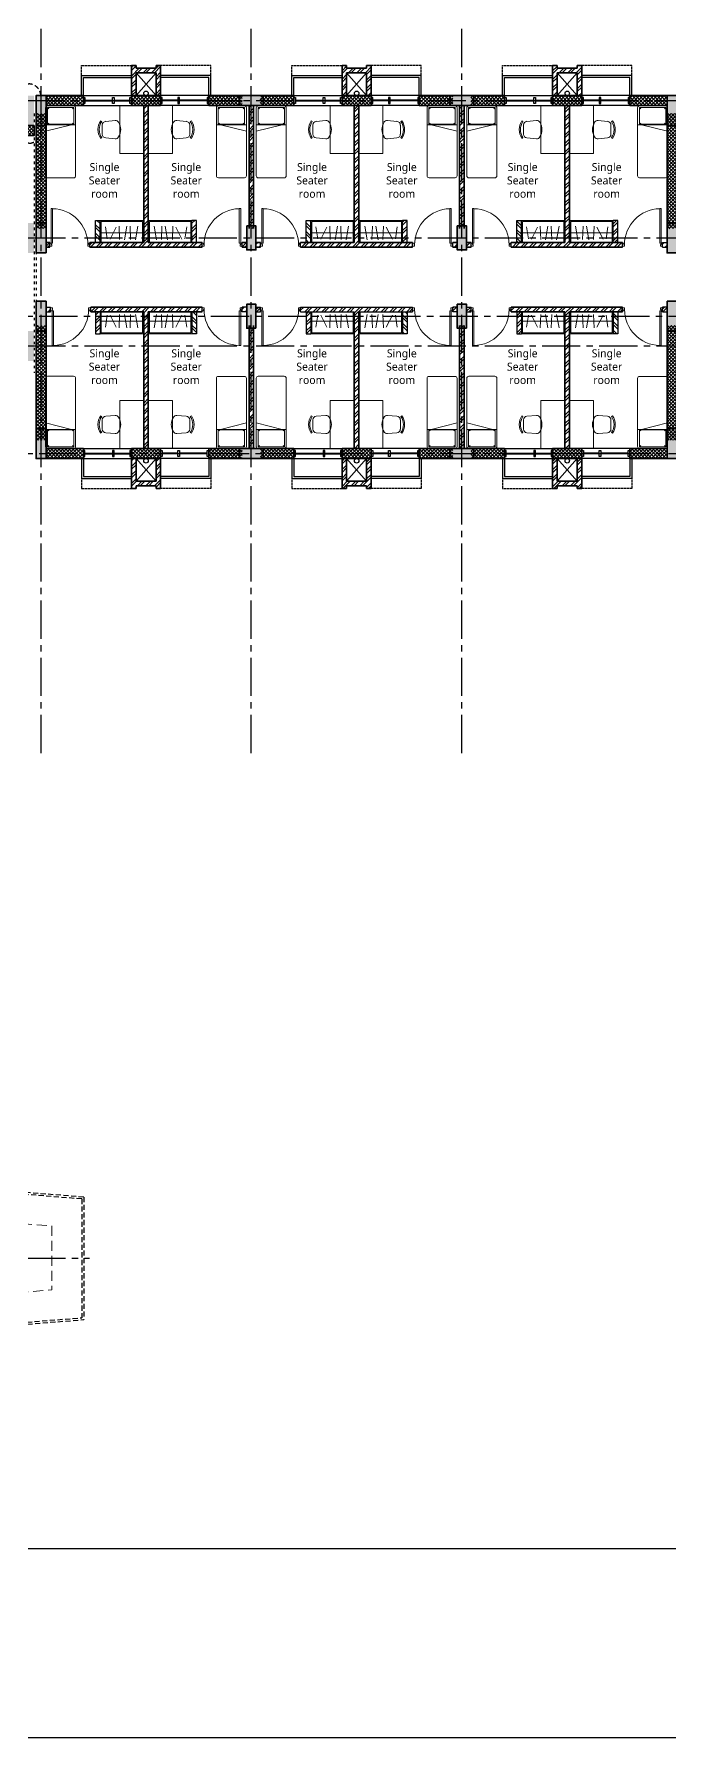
# Model space of a CAD drawing. Header units: millimetres. Extents: x -1107453 to -240403, y -265431 to 143409.
# Drawn here: x -285118 to -269239, y -59705 to -17122 of the extents above; entities that cross this region are included whole.
import ezdxf
from ezdxf.enums import TextEntityAlignment as Align

# ---------------------------------------------------------------- set-up
doc = ezdxf.new("R2010")
doc.units = ezdxf.units.MM
doc.header["$MEASUREMENT"] = 0
for name, pattern in [('ACAD_ISO03W100', [30, 12, -18]), ('CENTER2', [28.575, 19.05, -3.175, 3.175, -3.175]), ('DASHED2', [0.375, 0.25, -0.125]), ('HIDDEN', [0.375, 0.25, -0.125]), ('HIDDEN2', [4.7625, 3.175, -1.5875])]:
    doc.linetypes.add(name, pattern=pattern)
for name, color, linetype in [('A-Anno-Grid Lines', 154, 'Continuous'), ('A-Anno-Misc Tags', 6, 'Continuous'), ('A-Elevation', 4, 'Continuous'), ('A-Steps', 3, 'Continuous'), ('A-Wall Patt', 8, 'Continuous'), ('A-Window', 4, 'Continuous'), ('elel', 6, 'Continuous'), ('S-Conc Patt', 9, 'Continuous')]:
    doc.layers.add(name, color=color, linetype=linetype)
for name, color, linetype, lineweight in [('A-Detail Lines', 8, 'Continuous', 25), ('A-Door', 4, 'Continuous', 9), ('A-Wall Ele', 3, 'Continuous', 20), ('A-Wall Sec', 1, 'Continuous', 30), ('column hatch', 12, 'Continuous', 5), ('OTHER', 1, 'Continuous', 18), ('S-Concrete', 40, 'Continuous', 30), ('STAIR', 3, 'Continuous', 9), ('text', 7, 'Continuous', 9), ('Wall HATCH', 8, 'Continuous', 15)]:
    doc.layers.add(name, color=color, linetype=linetype, lineweight=lineweight)
doc.layers.add('I-Furniture', color=7, linetype='Continuous', lineweight=15, true_color=0xc76300)
doc.styles.add('ABLA_T Cg', font='GOTHIC.TTF')
doc.styles.get("Standard").update_dxf_attribs({"font": 'trebuc.ttf'})
doc.dimstyles.new('IIITD_WD_M @ 100', dxfattribs={"dimscale": 100, "dimtxt": 1, "dimasz": 0.25, "dimexe": 0.25, "dimexo": 0.25, "dimgap": 0.3, "dimtad": 1, "dimdec": 0, "dimrnd": 2.5, "dimzin": 0, "dimdsep": 46, "dimtxsty": 'Standard', "dimblk": 'ARCHTICK', "dimcen": 0.2, "dimdle": 0.5, "dimclrd": 8, "dimclre": 254, "dimadec": 0, "dimazin": 0, "dimtfac": 1, "dimtdec": 0, "dimtofl": 0, "dimtmove": 0, "dimatfit": 0, "dimfxl": 100, "dimtolj": 1, "dimtzin": 0, "dimlwd": -1, "dimlwe": -1, "dimarcsym": 0})
pattern_1 = [(45, (-807741.61, 21222.52), (-106.066017, 106.066017), []), (45, (-807670.9, 21222.52), (-106.066017, 106.066017), [])]
pattern_2 = [(45, (-151.27, -1435.25), (-106.06602, 106.06602), []), (45, (-80.56, -1435.25), (-106.06602, 106.06602), [])]
pattern_3 = [(45, (-151.97, -71520.88), (-44.194174, 44.194174), []), (135, (-151.97, -71520.88), (-44.194174, -44.194174), [])]
pattern_4 = [(45, (-807741.61, 21222.52), (-106.066017, 106.066017), []), (45, (-807670.9, 21222.52), (-106.066017, 106.066017), [])]
pattern_5 = [(45, (-151.27, -1435.25), (-106.06602, 106.06602), []), (45, (-80.56, -1435.25), (-106.06602, 106.06602), [])]

# ---------------------------------------------------------------- blocks, each defined once
blk = doc.blocks.new('W 1200')
at = {"layer": 'A-Window', "linetype": 'HIDDEN', "ltscale": 100}
for p, q in [((552588, 7900), (552588, 9150)), ((552838, 7900), (552588, 7900))]:
    blk.add_line(p, q, dxfattribs=at)
at = {"layer": 'A-Window', "color": 2, "lineweight": 40}
for p, q in [((553463, 8720), (553463, 9110)), ((553463, 7990), (553463, 8680))]:
    blk.add_line(p, q, dxfattribs=at)
at = {"layer": 'A-Window', "color": 5}
for points in [[(553338, 7900), (552838, 7900), (552838, 9150)], [(553338, 7950), (552888, 7950), (552888, 9150)]]:
    blk.add_lwpolyline(points, dxfattribs=at)
at = {"layer": 'A-Window'}
for points in [[(553338, 7950), (553338, 9150)], [(553588, 7950), (553588, 9150)], [(553388, 8680), (553388, 8720), (553538, 8720), (553538, 8680), (553388, 8680)]]:
    blk.add_lwpolyline(points, dxfattribs=at)
for points in [[(553388, 9150), (553538, 9150), (553538, 9110), (553388, 9110)], [(553388, 7990), (553538, 7990), (553538, 7950), (553388, 7950)]]:
    blk.add_lwpolyline(points, close=True, dxfattribs=at)
blk = doc.blocks.new('ABL_Door_S - 1000 x 2100-11-3 Second Floor Lvl')
at = {"layer": 'A-Door', "color": 5}
for p, q in [((-500, 38), (-450, 38)), ((-500, -38), (-500, 38)), ((-450, 38), (-450, -3)), ((450, 38), (450, -3)), ((500, 38), (450, 38)), ((500, -38), (500, 38)), ((-500, -38), (-465, -38)), ((-465, -3), (-450, -3)), ((-465, -38), (-465, -3)), ((-430, -38), (-465, -38)), ((465, -3), (450, -3)), ((465, -38), (465, -3)), ((500, -38), (465, -38))]:
    blk.add_line(p, q, dxfattribs=at)
at = {"layer": 'A-Door', "color": 5, "lineweight": 18}
for p, q in [((-465, -38), (-465, -903)), ((-430, -38), (-430, -903)), ((-430, -903), (-465, -903))]:
    blk.add_line(p, q, dxfattribs=at)
at = {"layer": 'A-Door'}
blk.add_arc((-450, -2), 900, 271.2981, 359.9894, dxfattribs=at)
blk = doc.blocks.new('column 2.03')
at = {"layer": 'S-Conc Patt'}
h = blk.add_hatch(color=256, dxfattribs=at)
h.paths.add_polyline_path([(-391825, -41890), (-391778, -42135), (-392229, -42223), (-392277, -41978)])
h.paths.add_polyline_path([(-417144, -42306), (-417144, -42556), (-417593, -42556), (-417593, -42306)])
h.paths.add_polyline_path([(-386479, -25584), (-386233, -25536), (-386090, -26272), (-386335, -26320)])
h.paths.add_polyline_path([(-385475, -30747), (-385229, -30699), (-385086, -31436), (-385332, -31483)])
h.paths.add_polyline_path([(-394133, -32430), (-393887, -32382), (-393744, -33119), (-393990, -33166)])
h.paths.add_polyline_path([(-395136, -27267), (-394891, -27219), (-394748, -27955), (-394993, -28003)])
h.paths.add_polyline_path([(-417394, -22076), (-417144, -22076), (-417144, -22826), (-417394, -22826)])
h.paths.add_polyline_path([(-417394, -27336), (-417144, -27336), (-417144, -28086), (-417394, -28086)])
h.paths.add_polyline_path([(-417394, -32596), (-417144, -32596), (-417144, -33346), (-417394, -33346)])
h.paths.add_polyline_path([(-426214, -32596), (-425964, -32596), (-425964, -33346), (-426214, -33346)])
h.paths.add_polyline_path([(-426214, -27336), (-425964, -27336), (-425964, -28086), (-426214, -28086)])
h.paths.add_polyline_path([(-399019, -17228), (-398769, -17228), (-398769, -17978), (-399019, -17978)])
h.paths.add_polyline_path([(-399019, -11280), (-398769, -11280), (-398769, -12030), (-399019, -12030)])
h.paths.add_polyline_path([(-399019, -14460), (-398769, -14460), (-398769, -15210), (-399019, -15210)])
h.paths.add_polyline_path([(-415129, -17161), (-415379, -17161), (-415379, -17911), (-415129, -17911)])
h.paths.add_polyline_path([(-415129, -12030), (-415379, -12030), (-415379, -11280), (-415129, -11280)])
h.paths.add_polyline_path([(-415129, -15210), (-415379, -15210), (-415379, -14460), (-415129, -14460)])
h.paths.add_polyline_path([(-427169, -19106), (-426919, -19106), (-426919, -19856), (-427169, -19856)])
h.paths.add_polyline_path([(-421929, -11530), (-421929, -11280), (-422679, -11280), (-422679, -11530)])
h.paths.add_polyline_path([(-422679, -13701), (-422429, -13701), (-422429, -14451), (-422679, -14451)])
h.paths.add_polyline_path([(-428649, -19106), (-428399, -19106), (-428399, -19856), (-428649, -19856)])
h.paths.add_polyline_path([(-428649, -17161), (-428399, -17161), (-428399, -17911), (-428649, -17911)])
h.paths.add_polyline_path([(-422679, -17161), (-422429, -17161), (-422429, -17911), (-422679, -17911)])
h.paths.add_polyline_path([(-417144, -17161), (-417394, -17161), (-417394, -17911), (-417144, -17911)])
h.paths.add_polyline_path([(-420929, -17161), (-420699, -17161), (-420699, -17911), (-420929, -17911)])
h.paths.add_polyline_path([(-386030, -15131), (-385784, -15083), (-385641, -15819), (-385886, -15867)])
h.paths.add_polyline_path([(-390781, -18036), (-390733, -18281), (-391471, -18425), (-391519, -18179)])
h.paths.add_polyline_path([(-387914, -36727), (-387688, -36683), (-387600, -37135), (-387826, -37179)])
h.paths.add_polyline_path([(-389447, -41411), (-389400, -41656), (-389989, -41771), (-390036, -41525)])
h.paths.add_polyline_path([(-422429, -19106), (-422429, -19336), (-423179, -19336), (-423179, -19106)])
h.paths.add_polyline_path([(-383067, -38123), (-383024, -38349), (-383470, -38436), (-383514, -38210)])
h.paths.add_polyline_path([(-387024, -38892), (-386980, -39118), (-387432, -39206), (-387476, -38980)])
h.paths.add_polyline_path([(-383484, -35984), (-383440, -36209), (-383892, -36297), (-383936, -36071)])
h.paths.add_polyline_path([(-385427, -38358), (-385201, -38314), (-385115, -38756), (-385341, -38799)])
h.paths.add_polyline_path([(-385462, -36368), (-385418, -36594), (-385870, -36682), (-385914, -36456)])
h.paths.add_polyline_path([(-422429, -40296), (-422429, -40526), (-422879, -40526), (-422879, -40296)])
h.paths.add_polyline_path([(-422429, -38461), (-422659, -38461), (-422659, -38001), (-422429, -38001)])
h.paths.add_polyline_path([(-426469, -40296), (-426469, -40526), (-426919, -40526), (-426919, -40296)])
h.paths.add_polyline_path([(-426468, -38116), (-426468, -38346), (-426919, -38346), (-426919, -38116)])
h.paths.add_polyline_path([(-424789, -40066), (-424559, -40066), (-424559, -40526), (-424789, -40526)])
h.paths.add_polyline_path([(-424444, -38116), (-424444, -38346), (-424904, -38346), (-424904, -38116)])
h.paths.add_polyline_path([(-390643, -31752), (-390417, -31708), (-390274, -32444), (-390500, -32488)])
h.paths.add_polyline_path([(-389949, -26258), (-389723, -26214), (-389580, -26951), (-389805, -26995)])
h.paths.add_polyline_path([(-390863, -21556), (-390906, -21330), (-390170, -21187), (-390126, -21413)])
h.paths.add_polyline_path([(-393588, -16600), (-393363, -16556), (-393219, -17293), (-393445, -17336)])
h.paths.add_polyline_path([(-420929, -22076), (-420699, -22076), (-420699, -22826), (-420929, -22826)])
h.paths.add_polyline_path([(-386497, -40837), (-386449, -41083), (-387039, -41197), (-387087, -40952)])
h.paths.add_polyline_path([(-422428, -42306), (-422428, -42556), (-423028, -42556), (-423028, -42306)])
h.paths.add_polyline_path([(-387111, -17323), (-386866, -17275), (-386723, -18011), (-386969, -18059)])
h.paths.add_polyline_path([(-419312, -38116), (-419312, -38366), (-419912, -38366), (-419912, -38116)])
h.paths.add_polyline_path([(-426419, -22566), (-426419, -22316), (-427169, -22316), (-427169, -22566)])
h.paths.add_polyline_path([(-382684, -40096), (-382636, -40342), (-383077, -40427), (-383125, -40182)])
h.paths.add_polyline_path([(-419313, -42306), (-419313, -42556), (-419913, -42556), (-419913, -42306)])
h.paths.add_polyline_path([(-426467, -42306), (-426467, -42556), (-426918, -42556), (-426918, -42306)])
h.paths.add_polyline_path([(-399318, -16420), (-399068, -16420), (-399068, -17170), (-399318, -17170)])
h.paths.add_polyline_path([(-399319, -11280), (-399069, -11280), (-399069, -12030), (-399319, -12030)])
h.paths.add_polyline_path([(-414829, -12030), (-415079, -12030), (-415079, -11280), (-414829, -11280)])
h.paths.add_polyline_path([(-415079, -19600), (-414829, -19600), (-414829, -20350), (-415079, -20350)])
h.paths.add_polyline_path([(-399069, -20350), (-399319, -20350), (-399319, -19600), (-399069, -19600)])
h.paths.add_polyline_path([(-404329, -17095), (-404559, -17095), (-404559, -16495), (-404329, -16495)])
h.paths.add_polyline_path([(-415079, -16420), (-414829, -16420), (-414829, -17170), (-415079, -17170)])
h.paths.add_polyline_path([(-409589, -17095), (-409819, -17095), (-409819, -16495), (-409589, -16495)])
h.paths.add_polyline_path([(-390251, -37278), (-390203, -37524), (-390792, -37638), (-390840, -37393)])
h.paths.add_polyline_path([(-391647, -26588), (-391421, -26545), (-391278, -27281), (-391504, -27325)])
h.paths.add_polyline_path([(-420929, -27336), (-420699, -27336), (-420699, -28086), (-420929, -28086)])
h.paths.add_polyline_path([(-420929, -32596), (-420699, -32596), (-420699, -33346), (-420929, -33346)])
h.paths.add_polyline_path([(-399319, -14460), (-399069, -14460), (-399069, -15210), (-399319, -15210)])
h.paths.add_polyline_path([(-404559, -14535), (-404329, -14535), (-404329, -15135), (-404559, -15135)])
h.paths.add_polyline_path([(-409819, -14535), (-409589, -14535), (-409589, -15135), (-409819, -15135)])
h.paths.add_polyline_path([(-414829, -15210), (-415079, -15210), (-415079, -14460), (-414829, -14460)])
h.paths.add_polyline_path([(-391888, -16270), (-391642, -16222), (-391499, -16958), (-391745, -17006)])
h.paths.add_polyline_path([(-397078, -17279), (-396833, -17231), (-396689, -17967), (-396935, -18015)])
h.paths.add_polyline_path([(-428649, -13701), (-428399, -13701), (-428399, -14451), (-428649, -14451)])
h.paths.add_polyline_path([(-385658, -17040), (-385413, -16993), (-385270, -17729), (-385516, -17776)])
h.paths.add_polyline_path([(-386690, -11731), (-386445, -11683), (-386302, -12419), (-386547, -12467)])
h.paths.add_polyline_path([(-392548, -12873), (-392303, -12826), (-392159, -13562), (-392405, -13610)])
h.paths.add_polyline_path([(-392632, -37741), (-392584, -37987), (-393036, -38074), (-393083, -37829)])
h.paths.add_polyline_path([(-388945, -31422), (-388719, -31378), (-388576, -32114), (-388802, -32158)])
h.paths.add_polyline_path([(-386254, -20426), (-386206, -20671), (-386942, -20815), (-386990, -20569)])
h.paths.add_polyline_path([(-392650, -21425), (-392425, -21381), (-392282, -22117), (-392507, -22161)])
h.paths.add_polyline_path([(-396140, -22103), (-395895, -22056), (-395752, -22792), (-395997, -22840)])
h.paths.add_polyline_path([(-404744, -11530), (-404744, -11280), (-404144, -11280), (-404144, -11530)])
h.paths.add_polyline_path([(-410004, -11530), (-410004, -11280), (-409404, -11280), (-409404, -11530)])
h.paths.add_polyline_path([(-404744, -20350), (-404744, -20100), (-404144, -20100), (-404144, -20350)])
h.paths.add_polyline_path([(-410004, -20350), (-410004, -20100), (-409404, -20100), (-409404, -20350)])
h.paths.add_polyline_path([(-423179, -22546), (-423179, -22316), (-422429, -22316), (-422429, -22546)])
h.paths.add_polyline_path([(-422658, -27336), (-422428, -27336), (-422428, -28086), (-422658, -28086)])
h.paths.add_polyline_path([(-417144, -38116), (-417144, -38366), (-417593, -38366), (-417593, -38116)])
h.paths.add_polyline_path([(-422659, -32596), (-422429, -32596), (-422429, -33346), (-422659, -33346)])
h.paths.add_polyline_path([(-393355, -11530), (-393355, -11280), (-392605, -11280), (-392605, -11530)])
at = {"layer": 'S-Concrete', "lineweight": 35}
for points in [[(-414829, -12030), (-415079, -12030), (-415079, -11280), (-414829, -11280), (-414829, -12030)], [(-410004, -11530), (-410004, -11280), (-409404, -11280), (-409404, -11530), (-410004, -11530)], [(-404744, -11530), (-404744, -11280), (-404144, -11280), (-404144, -11530), (-404744, -11530)], [(-399319, -11280), (-399069, -11280), (-399069, -12030), (-399319, -12030), (-399319, -11280)], [(-414829, -15210), (-415079, -15210), (-415079, -14460), (-414829, -14460), (-414829, -15210)], [(-399319, -14460), (-399069, -14460), (-399069, -15210), (-399319, -15210), (-399319, -14460)], [(-409819, -14535), (-409589, -14535), (-409589, -15135), (-409819, -15135), (-409819, -14535)], [(-404559, -14535), (-404329, -14535), (-404329, -15135), (-404559, -15135), (-404559, -14535)], [(-415079, -16420), (-414829, -16420), (-414829, -17170), (-415079, -17170), (-415079, -16420)], [(-409589, -17095), (-409819, -17095), (-409819, -16495), (-409589, -16495), (-409589, -17095)], [(-404329, -17095), (-404559, -17095), (-404559, -16495), (-404329, -16495), (-404329, -17095)], [(-399318, -16420), (-399068, -16420), (-399068, -17170), (-399318, -17170), (-399318, -16420)], [(-415079, -19600), (-414829, -19600), (-414829, -20350), (-415079, -20350), (-415079, -19600)], [(-399069, -20350), (-399319, -20350), (-399319, -19600), (-399069, -19600), (-399069, -20350)], [(-410004, -20350), (-410004, -20100), (-409404, -20100), (-409404, -20350), (-410004, -20350)], [(-404744, -20350), (-404744, -20100), (-404144, -20100), (-404144, -20350), (-404744, -20350)]]:
    blk.add_lwpolyline(points, dxfattribs=at)
blk = doc.blocks.new('s g h s l')
at = {"layer": 'S-Conc Patt'}
blk.add_hatch(color=256, dxfattribs=at).paths.add_polyline_path([(521138, -8797), (521138, -9087), (521738, -9040), (521738, -8844)])
at = {"layer": 'A-Elevation', "linetype": 'HIDDEN2', "ltscale": 40}
for p, q in [((523272, -7411), (518738, -7052)), ((518738, -7102), (518738, -7052)), ((523222, -7457), (518738, -7102)), ((523222, -7457), (523222, -10428)), ((523272, -7411), (523272, -10474)), ((521138, -8797), (518438, -8583)), ((521138, -8847), (518488, -8637)), ((520906, -10610), (523222, -10428)), ((520919, -10659), (523272, -10474))]:
    blk.add_line(p, q, dxfattribs=at)
at = {"layer": 'A-Elevation'}
for p, q in [((518438, -8583), (518438, -9300)), ((518488, -9245), (518488, -8637)), ((518438, -9300), (521138, -9087)), ((518488, -9245), (521138, -9037)), ((518566, -10794), (520906, -10610)), ((518566, -10794), (518570, -10844)), ((518570, -10844), (520919, -10659))]:
    blk.add_line(p, q, dxfattribs=at)
at = {"layer": 'A-Steps', "linetype": 'DASHED2', "ltscale": 500}
for p, q in [((518748, -8607), (518866, -7112)), ((519047, -8631), (519165, -7136)), ((519346, -8655), (519464, -7159)), ((519645, -8678), (519763, -7183)), ((519944, -8702), (520062, -7207)), ((520243, -8726), (520361, -7230)), ((520542, -8749), (520660, -7254)), ((520841, -8773), (520960, -7278)), ((521140, -8797), (521259, -7301)), ((521439, -8821), (521558, -7325)), ((521738, -8844), (521857, -7349)), ((520841, -9111), (520960, -10606)), ((521140, -9087), (521259, -10583)), ((521439, -9064), (521558, -10559))]:
    blk.add_line(p, q, dxfattribs=at)
at = {"layer": 'A-Steps'}
for p, q in [((518448, -9299), (518566, -10794)), ((518747, -9275), (518865, -10771)), ((519046, -9252), (519164, -10747)), ((519346, -9228), (519463, -10723)), ((519645, -9205), (519762, -10700)), ((519944, -9181), (520061, -10676)), ((520243, -9158), (520360, -10653)), ((520542, -9134), (520659, -10629))]:
    blk.add_line(p, q, dxfattribs=at)
at = {"layer": 'S-Concrete'}
blk.add_lwpolyline([(521138, -8797), (521738, -8844), (521738, -9040), (521138, -9087), (521138, -8797)], dxfattribs=at)
at = {"layer": 'STAIR', "color": 5, "const_width": 1}
for points in [[(520486, -9052), (520732, -9977), (520660, -10026), (520830, -9989), (520750, -10043), (520925, -10679)], [(520672, -9052), (520918, -9977), (520846, -10026), (521016, -9989), (520936, -10043), (521111, -10679)]]:
    blk.add_lwpolyline(points, dxfattribs=at)
at = {"layer": 'text'}
for p, q in [((518738, -7854), (518932, -7688)), ((518738, -7854), (518904, -8048)), ((520531, -9895), (520336, -9731)), ((518438, -10077), (520531, -9895)), ((520531, -9895), (520367, -10090))]:
    blk.add_line(p, q, dxfattribs=at)
at = {"layer": 'text', "linetype": 'DASHED2', "ltscale": 1000}
for p, q in [((518738, -7854), (522472, -8128)), ((522472, -8128), (522472, -9726)), ((520888, -9864), (522472, -9726))]:
    blk.add_line(p, q, dxfattribs=at)
at = {"layer": 'text', "insert": (518237, -10029), "char_height": 100, "width": 230.66, "attachment_point": 1}
blk.add_mtext('{\\fArial|b0|i0|c0|p34;UP}', dxfattribs=at)
blk = doc.blocks.new('_ArchTick')
at = {"color": 0, "linetype": 'ByBlock', "const_width": 0.15}
blk.add_lwpolyline([(-0.5, -0.5), (0.5, 0.5)], dxfattribs=at)
blk = doc.blocks.new('Detal-Tag')
blk.add_line((-5.33, 0), (5.33, 0))
blk.add_circle((0, 0), 5.75)
at = {"layer": 'A-Anno-Misc Tags', "color": 7, "style": 'ABLA_T Cg'}
blk.add_attdef('DW_NAME', text='', height=2.5, dxfattribs=at).set_placement((0, 0), align=Align.BOTTOM_CENTER)
blk.add_attdef('SHEET_NO', text='', height=1.6, dxfattribs=at).set_placement((0.05, -0.54), align=Align.TOP_CENTER)
blk = doc.blocks.new('Grid Girls Hostel')
at = {"layer": 'A-Anno-Grid Lines', "linetype": 'CENTER2', "ltscale": 50}
for p, q in [((522781, 3686.8), (522781, 25744.1)), ((528031, 3686.8), (528031, 25731.7)), ((533291, 3686.8), (533291, 25731.7)), ((506718.2, 19992.3), (546111.4, 19992.3)), ((506718.2, 16562.3), (539568.2, 16562.3)), ((507018.2, 14602.3), (539568.2, 14602.3)), ((506718.2, 13861.8), (540731.8, 13861.8)), ((507018.2, 11172.3), (539568.2, 11172.3)), ((506718.9, -8938.2), (523989.5, -8938.2))]:
    blk.add_line(p, q, dxfattribs=at)
blk = doc.blocks.new('A$C0E3E786B')
at = {"layer": 'I-Furniture', "ltscale": 0.1}
for p, q in [((-1955, 216), (-1955, 866)), ((-1915, 872), (-1881, 837)), ((-1915, 872), (-1495, 872)), ((-1915, 211), (-1915, 872)), ((-1905, 916), (-205, 916)), ((-1495, 872), (-1521, 837)), ((-1495, 872), (-1495, 211)), ((-1481, 916), (-1481, 816)), ((-155, 866), (-155, 216)), ((-1481, 166), (-1481, 816)), ((-1481, 816), (-1320, 166)), ((-1915, 211), (-1881, 246)), ((-1915, 211), (-1495, 211)), ((-1915, 166), (-1915, 167)), ((-205, 166), (-1915, 166)), ((-1495, 211), (-1521, 246))]:
    blk.add_line(p, q, dxfattribs=at)
for centre, start, end in [((-1905, 866), 90, 180), ((-205, 866), 0, 90), ((-1905, 216), 180, 270), ((-205, 216), 270, 0)]:
    blk.add_arc(centre, 50, start, end, dxfattribs=at)
blk = doc.blocks.new('A$C30AF02BA')
at = {"layer": 'I-Furniture', "color": 9, "ltscale": 0.1, "true_color": 0xbababa}
for p, q in [((-73, 913), (-374, 958)), ((-224, 28), (-224, 1063)), ((-55, 482), (-393, 423)), ((-390, 615), (-60, 601)), ((-369, 684), (-70, 837)), ((-55, 207), (-393, 147)), ((-390, 340), (-60, 326))]:
    blk.add_line(p, q, dxfattribs=at)
at = {"layer": 'I-Furniture', "ltscale": 0.1}
blk.add_lwpolyline([(-537, 3), (-537, 1088), (13, 1088), (13, 3)], close=True, dxfattribs=at)
blk.add_lwpolyline([(13, 28), (-512, 28), (-512, 1063), (13, 1063)], dxfattribs=at)
blk = doc.blocks.new('chair1')
at = {"layer": 'I-Furniture'}
for p, q in [((-320, 228), (-84, 207)), ((1, 115), (1, -115)), ((16, 201), (42, 219)), ((-320, -228), (-84, -207)), ((16, -201), (42, -219))]:
    blk.add_line(p, q, dxfattribs=at)
for centre, radius, start, end in [((-108, 0), 351, 148.407, 211.593), ((-328, 135), 92.9, 85.0303, 148.407), ((-92, 115), 92.9, 0, 85.0303), ((-278, 0), 356, 325.6197, 34.3803), ((-278, 0), 387, 325.6197, 34.3803), ((-328, -135), 92.9, 211.593, 274.9697), ((-92, -115), 92.9, 274.9697, 0)]:
    blk.add_arc(centre, radius, start, end, dxfattribs=at)
blk = doc.blocks.new('RRRR')
at = {"layer": 'Wall HATCH'}
h = blk.add_hatch(dxfattribs=at)
h.set_pattern_fill('ANSI32', color=256, scale=400, angle=360, style=0)
h.paths.add_polyline_path([(-87944, 22553), (-88494, 22553), (-88494, 22668), (-87944, 22668)])
at = {"layer": 'A-Wall Sec'}
for p, q in [((-87944, 22668), (-88494, 22668)), ((-88494, 22553), (-88494, 22668)), ((-87944, 22553), (-88494, 22553))]:
    blk.add_line(p, q, dxfattribs=at)
at = {"layer": 'I-Furniture', "ltscale": 0.1}
blk.add_lwpolyline([(-91364, 23756), (-90164, 23756), (-90164, 23156), (-91364, 23156)], close=True, dxfattribs=at)
at = {"layer": 'I-Furniture', "xscale": -1, "rotation": 180}
blk.add_blockref('A$C30AF02BA', (-87958, 23756), dxfattribs=at)
at = {"layer": 'I-Furniture', "ltscale": 0.1, "xscale": -1, "rotation": 90}
blk.add_blockref('chair1', (-90764, 22723), dxfattribs=at)
at = {"layer": 'I-Furniture'}
blk.add_blockref('A$C0E3E786B', (-89404, 21140), dxfattribs=at)
blk = doc.blocks.new('A$C1A745C64')
at = {"layer": 'Wall HATCH'}
h = blk.add_hatch(dxfattribs=at)
h.set_pattern_fill('ANSI32', color=256, scale=400, angle=270, style=0)
h.set_pattern_definition([(225, (23823.23, -91404.84), (-106.06602, 106.06602), []), (225, (23823.23, -91475.55), (-106.06602, 106.06602), [])])
h.paths.add_polyline_path([(1270, -3461), (1270, -2911), (1155, -2911), (1155, -3461)])
at = {"layer": 'A-Wall Sec'}
for p, q in [((1155, -3461), (1155, -2911)), ((1270, -2911), (1155, -2911)), ((1270, -3461), (1270, -2911))]:
    blk.add_line(p, q, dxfattribs=at)
at = {"layer": 'I-Furniture', "ltscale": 0.1}
blk.add_lwpolyline([(67, -41), (67, -1241), (667, -1241), (667, -41)], close=True, dxfattribs=at)
blk.add_blockref('chair1', (1100, -641), dxfattribs=at)
at = {"layer": 'I-Furniture', "xscale": -1, "rotation": 90}
blk.add_blockref('A$C0E3E786B', (2683, -2000), dxfattribs=at)
at = {"layer": 'I-Furniture', "rotation": 270}
blk.add_blockref('A$C30AF02BA', (67, -3447), dxfattribs=at)
blk = doc.blocks.new('ERTGW255626')
at = {"layer": 'A-Wall Patt'}
h = blk.add_hatch(dxfattribs=at)
h.set_pattern_fill('ANSI37', color=256, scale=400, style=0)
h.paths.add_polyline_path([(-291766, 52861), (-291766, 52611), (-289724, 52611), (-289716, 52861)])
h = blk.add_hatch(dxfattribs=at)
h.set_pattern_fill('ANSI32', color=256, scale=400, angle=360, style=0)
h.set_pattern_definition([(45, (-292266.46, 51860.73), (-106.066, 106.066), []), (45, (-292195.75, 51860.73), (-106.066, 106.066), [])])
h.paths.add_polyline_path([(-292266, 52091), (-292266, 51861), (-292016, 51861), (-292016, 52091)])
h.paths.add_polyline_path([(-289966, 52091), (-289966, 51861), (-289716, 51861), (-289716, 52611), (-289831, 52611), (-289831, 52091)])
h = blk.add_hatch(dxfattribs=at)
h.set_pattern_fill('ANSI37', color=256, scale=500, style=0)
h.paths.add_polyline_path([(-284966, 52111), (-285216, 52111), (-285216, 51861), (-284966, 51861)])
at = {"layer": 'A-Anno-Misc Tags', "linetype": 'HIDDEN', "ltscale": 500}
blk.add_lwpolyline([(-294127, 53588), (-293407, 53588), (-292883, 53064)], dxfattribs=at)
blk.add_lwpolyline([(-285098, 53152, -0.414214), (-284798, 52852), (-284798, 51971, -0.414214), (-285098, 51671), (-292670, 51671, -0.414214), (-292970, 51971), (-292970, 52852, -0.414214), (-292670, 53152)], format="xyb", close=True, dxfattribs=at)
at = {"layer": 'A-Detail Lines', "linetype": 'DASHED2', "ltscale": 200}
for points in [[(-287566, 52571), (-287366, 52571), (-287366, 52371), (-287566, 52371)], [(-287541, 52546), (-287391, 52546), (-287391, 52396), (-287541, 52396)]]:
    blk.add_lwpolyline(points, close=True, dxfattribs=at)
at = {"layer": 'A-Door'}
for p, q in [((-292016, 52026), (-289966, 52026)), ((-292016, 51976), (-289966, 51976))]:
    blk.add_line(p, q, dxfattribs=at)
at = {"layer": 'A-Wall Ele'}
for p, q in [((-289716, 52861), (-285216, 52861)), ((-285216, 52611), (-289716, 52611)), ((-285216, 51961), (-289716, 51961))]:
    blk.add_line(p, q, dxfattribs=at)
at = {"layer": 'A-Wall Sec', "lineweight": 35}
for p, q in [((-289716, 52861), (-291766, 52861)), ((-289716, 51861), (-289716, 52861)), ((-291766, 52611), (-289716, 52611)), ((-289831, 52091), (-289831, 52611)), ((-292016, 52091), (-292266, 52091)), ((-292016, 51861), (-292016, 52091)), ((-289966, 51861), (-289966, 52091)), ((-289831, 52091), (-289966, 52091)), ((-292016, 51861), (-292266, 51861)), ((-289716, 51861), (-289966, 51861))]:
    blk.add_line(p, q, dxfattribs=at)
blk.add_lwpolyline([(-285216, 52111), (-284966, 52111), (-284966, 51861), (-285216, 51861)], close=True, dxfattribs=at)
at = {"layer": 'elel'}
for p, q in [((-289716, 52761), (-285216, 52761)), ((-285216, 52711), (-289716, 52711))]:
    blk.add_line(p, q, dxfattribs=at)
at = {"layer": 'A-Anno-Misc Tags', "xscale": 75, "yscale": 75, "zscale": 75}
blk.add_blockref('Detal-Tag', (-294558, 53588), dxfattribs=at).add_auto_attribs({'DW_NAME': 'P-1', 'SHEET_NO': '5A/9.01'})
at = {"layer": 'A-Detail Lines', "linetype": 'DASHED2', "ltscale": 200}
for points in [[(-287605, 52333), (-287854, 52084)], [(-287466, 52340), (-287466, 51989)], [(-287328, 52333), (-287079, 52084)]]:
    blk.add_leader(points, dimstyle='IIITD_WD_M @ 100', override={"dimfxl": 2}, dxfattribs=at)

msp = doc.modelspace()

# ---------------------------------------------------------------- hatches: boundary and pattern name
at = {"layer": 'A-Wall Patt'}
h = msp.add_hatch(dxfattribs=at)
h.set_pattern_fill('ANSI32', color=256, scale=400, style=0)
h.set_pattern_definition(pattern_2)
h.paths.add_polyline_path([(-284724.3, -22330.1), (-284817.7, -22330.1), (-284817.7, -22445.1), (-284724.3, -22445.1)])
h.paths.add_polyline_path([(-282572.7, -18660.1), (-282572.7, -18090.1), (-282072.7, -18090.1), (-282072.7, -18660.1)], flags=17)
h.paths.add_polyline_path([(-282687.7, -18660.1), (-281957.7, -18660.1), (-281957.7, -17910.1), (-282072.7, -17910.1), (-282072.7, -17975.1), (-282572.7, -17975.1), (-282572.7, -17910.1), (-282687.7, -17910.1)])
h.paths.add_polyline_path([(-282265.2, -18910.1), (-282380.2, -18910.1), (-282380.2, -22330.1), (-283724.3, -22330.1), (-283724.3, -22445.1), (-280923.3, -22445.1), (-280923.3, -22425.1), (-280923.6, -22425.1), (-280923.6, -22350.1), (-280923.3, -22350.1), (-280923.3, -22330.1), (-282265.2, -22330.1)])
h = msp.add_hatch(dxfattribs=at)
h.set_pattern_fill('ANSI32', color=256, scale=400, style=0)
h.set_pattern_definition(pattern_1)
h.paths.add_polyline_path([(-277312.7, -18660.1), (-277312.7, -18090.1), (-276812.7, -18090.1), (-276812.7, -18660.1)], flags=16)
h.paths.add_polyline_path([(-277005.2, -18910.1), (-277120.2, -18910.1), (-277120.2, -22330.1), (-278463.6, -22330.1), (-278463.6, -22445.1), (-275663.3, -22445.1), (-275663.3, -22425.1), (-275663.6, -22425.1), (-275663.6, -22350.1), (-275663.3, -22350.1), (-275663.3, -22330.1), (-277005.2, -22330.1)])
h.paths.add_polyline_path([(-277427.7, -18660.1), (-276697.7, -18660.1), (-276697.7, -17910.1), (-276812.7, -17910.1), (-276812.7, -17975.1), (-277312.7, -17975.1), (-277312.7, -17910.1), (-277427.7, -17910.1)])
h = msp.add_hatch(dxfattribs=at)
h.set_pattern_fill('ANSI32', color=256, scale=400, style=0)
h.set_pattern_definition(pattern_2)
h.paths.add_polyline_path([(-269307.7, -22330.1), (-269423.4, -22330.1), (-269423.4, -22445.1), (-269307.7, -22445.1)])
h.paths.add_polyline_path([(-271552.7, -18660.1), (-272052.7, -18660.1), (-272052.7, -18090.1), (-271552.7, -18090.1)], flags=16)
h.paths.add_polyline_path([(-272167.7, -18660.1), (-271437.7, -18660.1), (-271437.7, -17910.1), (-271552.7, -17910.1), (-271552.7, -17975.1), (-272052.7, -17975.1), (-272052.7, -17910.1), (-272167.7, -17910.1)])
h.paths.add_polyline_path([(-271745.2, -18910.1), (-271860.2, -18910.1), (-271860.2, -22330.1), (-273203.6, -22330.1), (-273203.6, -22445.1), (-270423.4, -22445.1), (-270423.4, -22330.1), (-271745.2, -22330.1)])
h = msp.add_hatch(dxfattribs=at)
h.set_pattern_fill('ANSI37', color=256, scale=500, style=0)
h.set_pattern_definition(pattern_3)
h.paths.add_polyline_path([(-283887.7, -18660.1), (-284818.4, -18660.1), (-284818.4, -18910.1), (-283887.7, -18910.1)])
h.paths.add_polyline_path([(-281957.7, -18660.1), (-282687.7, -18660.1), (-282687.7, -18910.1), (-281957.7, -18910.1)])
h.paths.add_polyline_path([(-279918.4, -18660.1), (-280757.7, -18660.1), (-280757.7, -18910.1), (-279918.4, -18910.1)])
h.paths.add_polyline_path([(-278627.7, -18660.1), (-279468.4, -18660.1), (-279468.4, -18910.1), (-278627.7, -18910.1)])
h.paths.add_polyline_path([(-276697.7, -18660.1), (-277427.7, -18660.1), (-277427.7, -18910.1), (-276697.7, -18910.1)])
h.paths.add_polyline_path([(-274658.4, -18660.1), (-275497.7, -18660.1), (-275497.7, -18910.1), (-274658.4, -18910.1)])
h.paths.add_polyline_path([(-273367.7, -18660.1), (-274208.4, -18660.1), (-274208.4, -18910.1), (-273367.7, -18910.1)])
h.paths.add_polyline_path([(-271437.7, -18660.1), (-272167.7, -18660.1), (-272167.7, -18910.1), (-271437.7, -18910.1)])
h.paths.add_polyline_path([(-269308.4, -18660.1), (-270237.7, -18660.1), (-270237.7, -18910.1), (-269308.4, -18910.1)])
h = msp.add_hatch(dxfattribs=at)
h.set_pattern_fill('ANSI37', color=256, scale=500, style=0)
h.set_pattern_definition([(45, (-151.27, -1435.25), (-44.194174, 44.194174), []), (135, (-151.27, -1435.25), (-44.194174, -44.194174), [])])
h.paths.add_polyline_path([(-287132.7, -25290.7), (-287382.7, -25290.7), (-287382.7, -28215.7), (-287132.7, -28215.7)])
h.paths.add_polyline_path([(-284818.4, -19110.1), (-285067.7, -19110.1), (-285067.7, -21985.1), (-284818.4, -21985.1)])
h.paths.add_polyline_path([(-284818.4, -24405.1), (-285067.7, -24405.1), (-285067.7, -27270.1), (-284817.7, -27270.1)])
h.paths.add_polyline_path([(-287382.7, -23415.7), (-287382.7, -24540.7), (-287133.4, -24540.7), (-287133.4, -23415.7)])
h = msp.add_hatch(dxfattribs=at)
h.set_pattern_fill('ANSI32', color=256, scale=400, style=0)
h.set_pattern_definition(pattern_1)
h.paths.add_polyline_path([(-279808.4, -22330.1), (-279923.3, -22330.1), (-279923.3, -22445.1), (-279808.4, -22445.1)])
h.paths.add_polyline_path([(-279463.6, -22330.1), (-279578.4, -22330.1), (-279578.4, -22445.1), (-279463.6, -22445.1)])
h.paths.add_polyline_path([(-279635.2, -18910.1), (-279750.2, -18910.1), (-279750.2, -21985.1), (-279635.2, -21985.1)])
h = msp.add_hatch(dxfattribs=at)
h.set_pattern_fill('ANSI32', color=256, scale=400, style=0)
h.set_pattern_definition(pattern_1)
h.paths.add_polyline_path([(-274203.6, -22330.1), (-274318.4, -22330.1), (-274318.4, -22445.1), (-274203.6, -22445.1)])
h.paths.add_polyline_path([(-274548.4, -22330.1), (-274663.3, -22330.1), (-274663.3, -22445.1), (-274548.4, -22445.1)])
h.paths.add_polyline_path([(-274375.2, -18910.1), (-274490.2, -18910.1), (-274490.2, -21985.1), (-274375.2, -21985.1)])
h = msp.add_hatch(dxfattribs=at)
h.set_pattern_fill('ANSI37', color=256, scale=500, style=0)
h.set_pattern_definition([(45, (-151.27, -71520.88), (-44.194174, 44.194174), []), (135, (-151.27, -71520.88), (-44.194174, -44.194174), [])])
h.paths.add_polyline_path([(-269057.7, -19110.1), (-269307.7, -19110.1), (-269307.7, -21985.1), (-269057.7, -21985.1)])
h.paths.add_polyline_path([(-269057, -24405.1), (-269307, -24405.1), (-269307.7, -27270.1), (-269057.7, -27270.1)])
h.paths.add_polyline_path([(-266678.6, -25347), (-266924, -25394.7), (-266365.9, -28266), (-266120.5, -28218.3)])
h.paths.add_polyline_path([(-267067.1, -24658.5), (-266821.7, -24610.8), (-267036.4, -23506.5), (-267281.8, -23554.2)])
h = msp.add_hatch(dxfattribs=at)
h.set_pattern_fill('ANSI32', color=256, scale=400, style=0)
h.set_pattern_definition(pattern_5)
h.paths.add_polyline_path([(-284705, -23945.1), (-284817.7, -23945.1), (-284817.7, -24060.1), (-284705, -24060.1)])
h.paths.add_polyline_path([(-282072.7, -27730.1), (-282072.7, -28300.1), (-282572.7, -28300.1), (-282572.7, -27730.1)], flags=16)
h.paths.add_polyline_path([(-281957.7, -27730.1), (-282687.7, -27730.1), (-282687.7, -28480.1), (-282572.7, -28480.1), (-282572.7, -28415.1), (-282072.7, -28415.1), (-282072.7, -28480.1), (-281957.7, -28480.1)])
h.paths.add_polyline_path([(-282380.2, -27480.1), (-282265.2, -27480.1), (-282265.2, -24060.1), (-280923.3, -24060.1), (-280923.3, -24040.9), (-280923.6, -24040.9), (-280923.6, -23965.9), (-280923.3, -23965.9), (-280923.3, -23945.1), (-283705, -23945.1), (-283705, -24060.1), (-282380.2, -24060.1)])
h = msp.add_hatch(dxfattribs=at)
h.set_pattern_fill('ANSI32', color=256, scale=400, style=0)
h.set_pattern_definition(pattern_4)
h.paths.add_polyline_path([(-279463.6, -23945.1), (-279578.4, -23945.1), (-279578.4, -24060.1), (-279463.6, -24060.1)])
h.paths.add_polyline_path([(-279808.4, -23945.1), (-279923.3, -23945.1), (-279923.3, -24060.1), (-279808.4, -24060.1)])
h.paths.add_polyline_path([(-279635.2, -24405.1), (-279750.2, -24405.1), (-279750.2, -27480.1), (-279635.2, -27480.1)])
h = msp.add_hatch(dxfattribs=at)
h.set_pattern_fill('ANSI32', color=256, scale=400, style=0)
h.set_pattern_definition(pattern_4)
h.paths.add_polyline_path([(-276812.7, -27730.1), (-276812.7, -28300.1), (-277312.7, -28300.1), (-277312.7, -27730.1)], flags=16)
h.paths.add_polyline_path([(-276697.7, -27730.1), (-277427.7, -27730.1), (-277427.7, -28480.1), (-277312.7, -28480.1), (-277312.7, -28415.1), (-276812.7, -28415.1), (-276812.7, -28480.1), (-276697.7, -28480.1)])
h.paths.add_polyline_path([(-277120.2, -27480.1), (-277005.2, -27480.1), (-277005.2, -24060.1), (-275663.3, -24060.1), (-275663.3, -24040.9), (-275663.6, -24040.9), (-275663.6, -23965.9), (-275663.3, -23965.9), (-275663.3, -23945.1), (-278463.6, -23945.1), (-278463.6, -24060.1), (-277120.2, -24060.1)])
h = msp.add_hatch(dxfattribs=at)
h.set_pattern_fill('ANSI32', color=256, scale=400, style=0)
h.set_pattern_definition(pattern_4)
h.paths.add_polyline_path([(-274203.6, -23945.1), (-274318.4, -23945.1), (-274318.4, -24060.1), (-274203.6, -24060.1)])
h.paths.add_polyline_path([(-274548.4, -23945.1), (-274663.3, -23945.1), (-274663.3, -24060.1), (-274548.4, -24060.1)])
h.paths.add_polyline_path([(-274375.2, -24405.1), (-274490.2, -24405.1), (-274490.2, -27480.1), (-274375.2, -27480.1)])
h = msp.add_hatch(dxfattribs=at)
h.set_pattern_fill('ANSI32', color=256, scale=400, style=0)
h.set_pattern_definition(pattern_5)
h.paths.add_polyline_path([(-269307.7, -23945.1), (-269421.8, -23945.1), (-269421.8, -24061.2), (-269307.7, -24061.2)])
h.paths.add_polyline_path([(-271552.7, -27730.1), (-271552.7, -28300.1), (-272052.7, -28300.1), (-272052.7, -27730.1)], flags=16)
h.paths.add_polyline_path([(-271437.7, -27730.1), (-272167.7, -27730.1), (-272167.7, -28480.1), (-272052.7, -28480.1), (-272052.7, -28415.1), (-271552.7, -28415.1), (-271552.7, -28480.1), (-271437.7, -28480.1)])
h.paths.add_polyline_path([(-271860.2, -27480.1), (-271745.2, -27480.1), (-271745.2, -24060.1), (-270421.8, -24060.1), (-270421.8, -23945.1), (-273203.6, -23945.1), (-273203.6, -24060.1), (-271860.2, -24060.1)])
h = msp.add_hatch(dxfattribs=at)
h.set_pattern_fill('ANSI37', color=256, scale=500, style=0)
h.set_pattern_definition(pattern_3)
h.paths.add_polyline_path([(-269308.4, -27480.1), (-270237.7, -27480.1), (-270237.7, -27730.1), (-269308.4, -27730.1)])
h.paths.add_polyline_path([(-271437.7, -27480.1), (-272167.7, -27480.1), (-272167.7, -27730.1), (-271437.7, -27730.1)])
h.paths.add_polyline_path([(-273367.7, -27480.1), (-274202.7, -27480.1), (-274202.7, -27730.1), (-273367.7, -27730.1)])
h.paths.add_polyline_path([(-274662.7, -27480.1), (-275497.7, -27480.1), (-275497.7, -27730.1), (-274662.7, -27730.1)])
h.paths.add_polyline_path([(-276697.7, -27480.1), (-277427.7, -27480.1), (-277427.7, -27730.1), (-276697.7, -27730.1)])
h.paths.add_polyline_path([(-278627.7, -27480.1), (-279462.7, -27480.1), (-279462.7, -27730.1), (-278627.7, -27730.1)])
h.paths.add_polyline_path([(-279922.7, -27480.1), (-280757.7, -27480.1), (-280757.7, -27730.1), (-279922.7, -27730.1)])
h.paths.add_polyline_path([(-281957.7, -27480.1), (-282687.7, -27480.1), (-282687.7, -27730.1), (-281957.7, -27730.1)])
h.paths.add_polyline_path([(-283887.7, -27480.1), (-284818.4, -27480.1), (-284818.4, -27730.1), (-283887.7, -27730.1)])

# ---------------------------------------------------------------- linework, layer by layer
at = {"layer": 'A-Detail Lines', "ltscale": 15}
for p, q in [((-282572.7, -18660.1), (-282072.7, -18090.1)), ((-282072.7, -18660.1), (-282572.7, -18090.1)), ((-277312.7, -18660.1), (-276812.7, -18090.1)), ((-276812.7, -18660.1), (-277312.7, -18090.1)), ((-272052.7, -18660.1), (-271552.7, -18090.1)), ((-271552.7, -18660.1), (-272052.7, -18090.1)), ((-282572.7, -27730.1), (-282072.7, -28300.1)), ((-282072.7, -27730.1), (-282572.7, -28300.1)), ((-277312.7, -27730.1), (-276812.7, -28300.1)), ((-276812.7, -27730.1), (-277312.7, -28300.1)), ((-272052.7, -27730.1), (-271552.7, -28300.1)), ((-271552.7, -27730.1), (-272052.7, -28300.1))]:
    msp.add_line(p, q, dxfattribs=at)
at = {"layer": 'A-Detail Lines', "linetype": 'ACAD_ISO03W100', "ltscale": 5}
for p, q in [((-285117.7, -19110.1), (-285117.7, -25585.7)), ((-285067.7, -19110.1), (-285067.7, -25585.7))]:
    msp.add_line(p, q, dxfattribs=at)
at = {"layer": 'A-Detail Lines'}
msp.add_lwpolyline([(-306821.1, -10860.8), (-246667.3, -10860.8), (-246667.3, -54977.7), (-306821.1, -54977.7)], close=True, dxfattribs=at)
for centre in [(-282322.7, -18604.1), (-277062.7, -18604.1), (-271802.7, -18604.1), (-282322.7, -27786.1), (-277062.7, -27786.1), (-271802.7, -27786.1)]:
    msp.add_circle(centre, 56, dxfattribs=at)
at = {"layer": 'A-Wall Patt', "color": 2}
msp.add_lwpolyline([(-314861.3, -3953.3), (-240554.7, -3953.3), (-240554.7, -59704.6), (-314861.3, -59704.6)], close=True, dxfattribs=at)
at = {"layer": 'A-Wall Sec', "lineweight": 35}
for p, q in [((-282687.7, -18910.1), (-282687.7, -17910.1)), ((-282687.7, -17910.1), (-282572.7, -17910.1)), ((-282572.7, -17910.1), (-282572.7, -17975.1)), ((-282572.7, -17975.1), (-282072.7, -17975.1)), ((-282572.7, -18090.1), (-282572.7, -18660.1)), ((-282072.7, -18090.1), (-282572.7, -18090.1)), ((-282072.7, -17975.1), (-282072.7, -17910.1)), ((-282072.7, -17910.1), (-281957.7, -17910.1)), ((-282072.7, -18660.1), (-282072.7, -18090.1)), ((-281957.7, -17910.1), (-281957.7, -18910.1)), ((-277427.7, -18910.1), (-277427.7, -17910.1)), ((-277427.7, -17910.1), (-277312.7, -17910.1)), ((-277312.7, -17910.1), (-277312.7, -17975.1)), ((-277312.7, -17975.1), (-276812.7, -17975.1)), ((-277312.7, -18090.1), (-277312.7, -18660.1)), ((-276812.7, -18090.1), (-277312.7, -18090.1)), ((-276812.7, -17975.1), (-276812.7, -17910.1)), ((-276812.7, -17910.1), (-276697.7, -17910.1)), ((-276812.7, -18660.1), (-276812.7, -18090.1)), ((-276697.7, -17910.1), (-276697.7, -18910.1)), ((-272167.7, -18910.1), (-272167.7, -17910.1)), ((-272167.7, -17910.1), (-272052.7, -17910.1)), ((-272052.7, -17910.1), (-272052.7, -17975.1)), ((-272052.7, -17975.1), (-271552.7, -17975.1)), ((-272052.7, -18090.1), (-272052.7, -18660.1)), ((-271552.7, -18090.1), (-272052.7, -18090.1)), ((-271552.7, -17975.1), (-271552.7, -17910.1)), ((-271552.7, -17910.1), (-271437.7, -17910.1)), ((-271552.7, -18660.1), (-271552.7, -18090.1)), ((-271437.7, -17910.1), (-271437.7, -18910.1)), ((-284818.4, -18660.1), (-283887.7, -18660.1)), ((-283887.7, -18910.1), (-283887.7, -18660.1)), ((-282687.7, -18660.1), (-281957.7, -18660.1)), ((-280757.7, -18660.1), (-280757.7, -18910.1)), ((-280757.7, -18660.1), (-279917.7, -18660.1)), ((-279467.7, -18660.1), (-278627.7, -18660.1)), ((-278627.7, -18910.1), (-278627.7, -18660.1)), ((-277427.7, -18660.1), (-276697.7, -18660.1)), ((-275497.7, -18660.1), (-275497.7, -18910.1)), ((-275497.7, -18660.1), (-274657.7, -18660.1)), ((-274207.7, -18660.1), (-273367.7, -18660.1)), ((-273367.7, -18910.1), (-273367.7, -18660.1)), ((-272167.7, -18660.1), (-271437.7, -18660.1)), ((-270237.7, -18660.1), (-270237.7, -18910.1)), ((-270237.7, -18660.1), (-269307.7, -18660.1)), ((-285067.7, -19110.1), (-285067.7, -21985.1)), ((-283887.7, -18910.1), (-284818.4, -18910.1)), ((-284818.4, -21985.1), (-284818.4, -19110.1)), ((-281957.7, -18910.1), (-282687.7, -18910.1)), ((-282380.2, -18910.1), (-282380.2, -22330.1)), ((-282265.2, -22330.1), (-282265.2, -18910.1)), ((-279917.7, -18910.1), (-280757.7, -18910.1)), ((-279750.2, -18910.1), (-279750.2, -21985.1)), ((-279635.2, -21985.1), (-279635.2, -18910.1)), ((-278627.7, -18910.1), (-279467.7, -18910.1)), ((-276697.7, -18910.1), (-277427.7, -18910.1)), ((-277120.2, -18910.1), (-277120.2, -22330.1)), ((-277005.2, -22330.1), (-277005.2, -18910.1)), ((-274657.7, -18910.1), (-275497.7, -18910.1)), ((-274490.2, -18910.1), (-274490.2, -21985.1)), ((-274375.2, -21985.1), (-274375.2, -18910.1)), ((-273367.7, -18910.1), (-274207.7, -18910.1)), ((-271437.7, -18910.1), (-272167.7, -18910.1)), ((-271860.2, -18910.1), (-271860.2, -22330.1)), ((-271745.2, -22330.1), (-271745.2, -18910.1)), ((-269307.7, -18910.1), (-270237.7, -18910.1)), ((-269308.4, -19110.1), (-269308.4, -21985.1)), ((-284817.7, -22330.1), (-284724.3, -22330.1)), ((-284817.7, -22445.1), (-284724.3, -22445.1)), ((-283724.3, -22330.1), (-282380.2, -22330.1)), ((-283724.3, -22445.1), (-280923.3, -22445.1)), ((-282265.2, -22330.1), (-280923.3, -22330.1)), ((-279923.3, -22330.1), (-279807.7, -22330.1)), ((-279923.3, -22445.1), (-279807.7, -22445.1)), ((-279577.7, -22330.1), (-279463.6, -22330.1)), ((-279577.7, -22445.1), (-279463.6, -22445.1)), ((-278463.6, -22330.1), (-277120.2, -22330.1)), ((-278463.6, -22445.1), (-275663.3, -22445.1)), ((-277005.2, -22330.1), (-275663.3, -22330.1)), ((-274663.3, -22330.1), (-274547.7, -22330.1)), ((-274663.3, -22445.1), (-274547.7, -22445.1)), ((-274317.7, -22330.1), (-274203.6, -22330.1)), ((-274317.7, -22445.1), (-274203.6, -22445.1)), ((-273203.6, -22330.1), (-271860.2, -22330.1)), ((-273203.6, -22445.1), (-270423.4, -22445.1)), ((-271745.2, -22330.1), (-270423.4, -22330.1)), ((-280923.3, -23945.1), (-283705, -23945.1)), ((-282380.2, -24060.1), (-283705, -24060.1)), ((-282380.2, -24060.1), (-282380.2, -27480.1)), ((-280923.3, -24060.1), (-282265.2, -24060.1)), ((-282265.2, -27480.1), (-282265.2, -24060.1)), ((-277120.2, -24060.1), (-277120.2, -27480.1)), ((-277005.2, -27480.1), (-277005.2, -24060.1)), ((-270421.8, -23945.1), (-273203.6, -23945.1)), ((-271860.2, -24060.1), (-273203.6, -24060.1)), ((-271860.2, -24060.1), (-271860.2, -27480.1)), ((-271745.2, -27480.1), (-271745.2, -24060.1)), ((-270421.8, -24060.1), (-271745.2, -24060.1)), ((-285067.7, -24405.1), (-285067.7, -27270.1)), ((-284817.7, -27270.1), (-284818.4, -24405.1)), ((-279750.2, -24405.1), (-279750.2, -27480.1)), ((-279635.2, -27480.1), (-279635.2, -24405.1)), ((-274490.2, -24405.1), (-274490.2, -27480.1)), ((-274375.2, -27480.1), (-274375.2, -24405.1)), ((-269308.4, -27270.1), (-269307.7, -24405.1)), ((-283887.7, -27480.1), (-284817.7, -27480.1)), ((-283887.7, -27730.1), (-283887.7, -27480.1)), ((-281957.7, -27480.1), (-282687.7, -27480.1)), ((-282687.7, -27480.1), (-282687.7, -28480.1)), ((-281957.7, -28480.1), (-281957.7, -27480.1)), ((-279922.7, -27480.1), (-280757.7, -27480.1)), ((-280757.7, -27730.1), (-280757.7, -27480.1)), ((-278627.7, -27480.1), (-279462.7, -27480.1)), ((-278627.7, -27730.1), (-278627.7, -27480.1)), ((-276697.7, -27480.1), (-277427.7, -27480.1)), ((-277427.7, -27480.1), (-277427.7, -28480.1)), ((-276697.7, -28480.1), (-276697.7, -27480.1)), ((-275497.7, -27480.1), (-275497.7, -27730.1)), ((-274662.7, -27480.1), (-275497.7, -27480.1)), ((-273367.7, -27480.1), (-274202.7, -27480.1)), ((-273367.7, -27730.1), (-273367.7, -27480.1)), ((-271437.7, -27480.1), (-272167.7, -27480.1)), ((-272167.7, -27480.1), (-272167.7, -28480.1)), ((-271437.7, -28480.1), (-271437.7, -27480.1)), ((-270237.7, -27480.1), (-270237.7, -27730.1)), ((-269308.4, -27480.1), (-270237.7, -27480.1)), ((-284818.4, -27730.1), (-283887.7, -27730.1)), ((-282687.7, -27730.1), (-281957.7, -27730.1)), ((-282572.7, -28300.1), (-282572.7, -27730.1)), ((-282072.7, -27730.1), (-282072.7, -28300.1)), ((-280757.7, -27730.1), (-279917.7, -27730.1)), ((-279462.7, -27730.1), (-278627.7, -27730.1)), ((-277427.7, -27730.1), (-276697.7, -27730.1)), ((-277312.7, -28300.1), (-277312.7, -27730.1)), ((-276812.7, -27730.1), (-276812.7, -28300.1)), ((-275497.7, -27730.1), (-274657.7, -27730.1)), ((-274207.7, -27730.1), (-273367.7, -27730.1)), ((-272167.7, -27730.1), (-271437.7, -27730.1)), ((-272052.7, -28300.1), (-272052.7, -27730.1)), ((-271552.7, -27730.1), (-271552.7, -28300.1)), ((-270237.7, -27730.1), (-269308.4, -27730.1)), ((-282687.7, -28480.1), (-282572.7, -28480.1)), ((-282072.7, -28300.1), (-282572.7, -28300.1)), ((-282572.7, -28480.1), (-282572.7, -28415.1)), ((-282572.7, -28415.1), (-282072.7, -28415.1)), ((-282072.7, -28415.1), (-282072.7, -28480.1)), ((-282072.7, -28480.1), (-281957.7, -28480.1)), ((-277427.7, -28480.1), (-277312.7, -28480.1)), ((-276812.7, -28300.1), (-277312.7, -28300.1)), ((-277312.7, -28480.1), (-277312.7, -28415.1)), ((-277312.7, -28415.1), (-276812.7, -28415.1)), ((-276812.7, -28415.1), (-276812.7, -28480.1)), ((-276812.7, -28480.1), (-276697.7, -28480.1)), ((-272167.7, -28480.1), (-272052.7, -28480.1)), ((-271552.7, -28300.1), (-272052.7, -28300.1)), ((-272052.7, -28480.1), (-272052.7, -28415.1)), ((-272052.7, -28415.1), (-271552.7, -28415.1)), ((-271552.7, -28415.1), (-271552.7, -28480.1)), ((-271552.7, -28480.1), (-271437.7, -28480.1))]:
    msp.add_line(p, q, dxfattribs=at)
at = {"layer": 'A-Wall Sec'}
for p, q in [((-284724.3, -22445.1), (-284724.3, -22330.1)), ((-283724.3, -22445.1), (-283724.3, -22330.1)), ((-280923.3, -22445.1), (-280923.3, -22330.1)), ((-279923.3, -22445.1), (-279923.3, -22330.1)), ((-279463.6, -22445.1), (-279463.6, -22330.1)), ((-278463.6, -22445.1), (-278463.6, -22330.1)), ((-275663.3, -22445.1), (-275663.3, -22330.1)), ((-274663.3, -22445.1), (-274663.3, -22330.1)), ((-274203.6, -22445.1), (-274203.6, -22330.1)), ((-273203.6, -22445.1), (-273203.6, -22330.1)), ((-270423.4, -22445.1), (-270423.4, -22330.1)), ((-269423.4, -22445.1), (-269423.4, -22330.1)), ((-269423.4, -22330.1), (-269308.4, -22330.1)), ((-269423.4, -22445.1), (-269308.4, -22445.1)), ((-284818.4, -23945.1), (-284705, -23945.1)), ((-284818.4, -24060.1), (-284705, -24060.1)), ((-284705, -24060.1), (-284705, -23945.1)), ((-283705, -24060.1), (-283705, -23945.1)), ((-280923.3, -24060.9), (-280923.3, -23945.1)), ((-279923.3, -24060.1), (-279923.3, -23945.1)), ((-279808.4, -23945.1), (-279923.3, -23945.1)), ((-279808.4, -24060.1), (-279923.3, -24060.1)), ((-279578.4, -23945.1), (-279463.6, -23945.1)), ((-279578.4, -24060.1), (-279463.6, -24060.1)), ((-279463.6, -24060.1), (-279463.6, -23945.1)), ((-278463.6, -24060.1), (-278463.6, -23945.1)), ((-278463.6, -23945.1), (-275663.3, -23945.1)), ((-278463.6, -24060.1), (-277120.2, -24060.1)), ((-277005.2, -24060.1), (-275663.3, -24060.1)), ((-275663.3, -24060.1), (-275663.3, -23945.1)), ((-274663.3, -24060.1), (-274663.3, -23945.1)), ((-274548.4, -23945.1), (-274663.3, -23945.1)), ((-274548.4, -24060.1), (-274663.3, -24060.1)), ((-274318.4, -23945.1), (-274203.6, -23945.1)), ((-274318.4, -24060.1), (-274203.6, -24060.1)), ((-274203.6, -24060.1), (-274203.6, -23945.1)), ((-273203.6, -24060.1), (-273203.6, -23945.1)), ((-270421.8, -24060.1), (-270421.8, -23945.1)), ((-269421.8, -24061.2), (-269421.8, -23945.1)), ((-269307.7, -23945.1), (-269421.8, -23945.1)), ((-269421.8, -24061.2), (-269307, -24061.2))]:
    msp.add_line(p, q, dxfattribs=at)

# ---------------------------------------------------------------- block references
at = {"rotation": 270}
for p in [(-306136.5, -110274.1), (-300876.5, -110274.1), (-295616.5, -110274.1)]:
    msp.add_blockref('RRRR', p, dxfattribs=at)
for p in [(-282332.2, -18869.2), (-277072.2, -18869.2), (-271812.2, -18869.2)]:
    msp.add_blockref('A$C1A745C64', p)
at = {"xscale": -1}
for name, p, rotation in [('RRRR', (-306136.5, 63883.8), 270), ('A$C1A745C64', (-282332.2, -27521.1), 180), ('RRRR', (-300876.5, 63883.8), 270), ('A$C1A745C64', (-277072.2, -27521.1), 180), ('RRRR', (-295616.5, 63883.8), 270), ('A$C1A745C64', (-271812.2, -27521.1), 180)]:
    msp.add_blockref(name, p, dxfattribs=dict(at, rotation=rotation))
at = {"layer": 'A-Anno-Grid Lines'}
msp.add_blockref('Grid Girls Hostel', (-807723.7, -38777.5), dxfattribs=at)
at = {"layer": 'A-Door', "xscale": -1, "rotation": 180}
for p in [(-284224.3, -22387.6), (-278963.6, -22387.6), (-273703.6, -22387.6)]:
    msp.add_blockref('ABL_Door_S - 1000 x 2100-11-3 Second Floor Lvl', p, dxfattribs=at)
at = {"layer": 'A-Door', "rotation": 180}
for p in [(-280423.6, -22387.6), (-275163.6, -22387.6), (-269923.4, -22387.6)]:
    msp.add_blockref('ABL_Door_S - 1000 x 2100-11-3 Second Floor Lvl', p, dxfattribs=at)
at = {"layer": 'A-Door'}
for p in [(-284205, -24003.4), (-278963.6, -24003.4), (-273703.6, -24003.4)]:
    msp.add_blockref('ABL_Door_S - 1000 x 2100-11-3 Second Floor Lvl', p, dxfattribs=at)
at = {"layer": 'A-Door', "xscale": -1}
for p in [(-280423.6, -24003.4), (-275163.6, -24003.4), (-269921.8, -24003.4)]:
    msp.add_blockref('ABL_Door_S - 1000 x 2100-11-3 Second Floor Lvl', p, dxfattribs=at)
at = {"layer": 'column hatch'}
for p, rotation in [((-291838, 534677.7), 270), ((-286578, 534677.7), 270), ((-281318, 534677.7), 270), ((-272807.4, -581068), 90), ((-267547.4, -581068), 90), ((-262287.4, -581068), 90)]:
    msp.add_blockref('W 1200', p, dxfattribs=dict(at, rotation=rotation))
at = {"layer": 'column hatch', "xscale": -1}
for p, rotation in [((-272807.4, 534677.7), 90), ((-267547.4, 534677.7), 90), ((-262287.4, 534677.7), 90), ((-291838, -581068), 270), ((-286578, -581068), 270), ((-281318, -581068), 270)]:
    msp.add_blockref('W 1200', p, dxfattribs=dict(at, rotation=rotation))
at = {"layer": 'column hatch'}
msp.add_blockref('s g h s l', (-807151, -38777.5), dxfattribs=at)
at = {"layer": 'OTHER'}
msp.add_blockref('ERTGW255626', (-151.3, -71520.9), dxfattribs=at)
at = {"layer": 'S-Conc Patt'}
msp.add_blockref('column 2.03', (130010.8, -7380), dxfattribs=at)

# ---------------------------------------------------------------- texts
at = {"layer": 'text', "lineweight": 35, "char_height": 200, "width": 1506.419, "attachment_point": 5}
for insert in [(-283359.9, -20780.6), (-281317.8, -20780.6), (-278176.7, -20780.6), (-275934.4, -20780.6), (-272916.7, -20780.6), (-270819.2, -20780.6), (-283359.9, -25435.5), (-281317.8, -25435.5), (-278176.7, -25435.5), (-275934.4, -25435.5), (-272916.7, -25435.5), (-270819.2, -25435.5)]:
    msp.add_mtext('Single Seater room', dxfattribs=dict(at, insert=insert))

doc.saveas('drawing.dxf')
